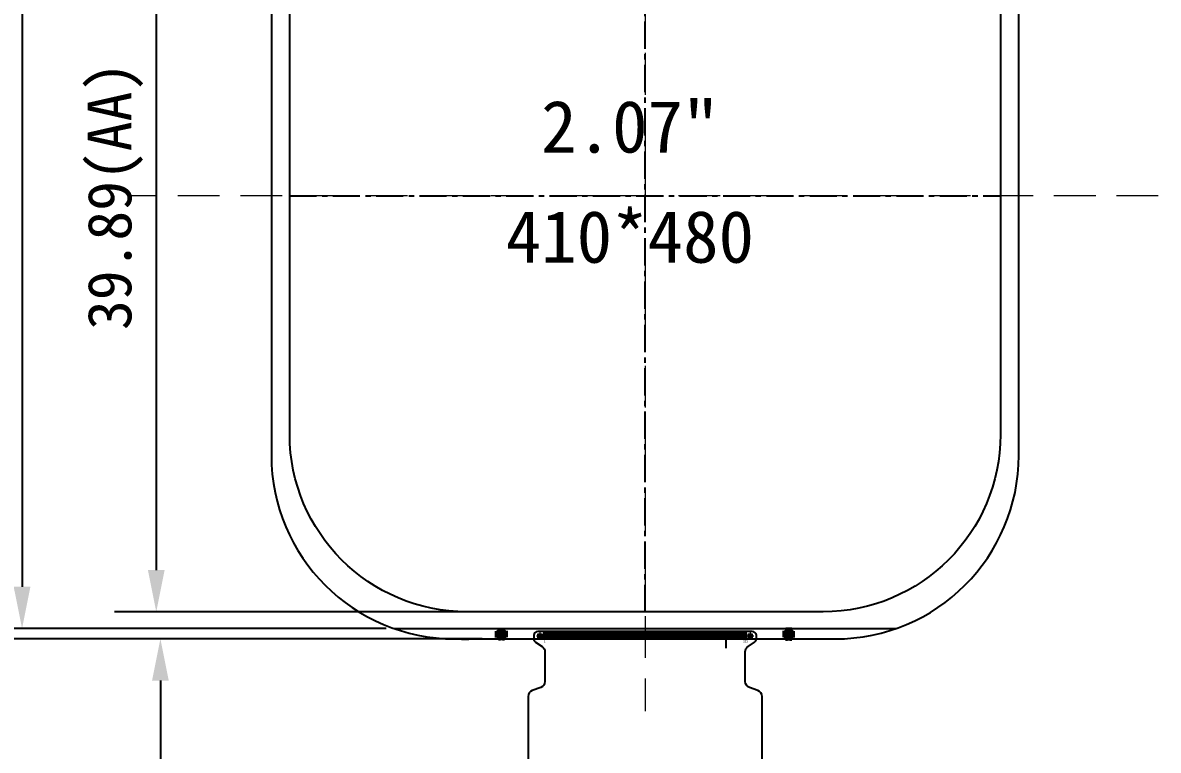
# Model space of a CAD drawing. Header units: millimetres. Extents: x 3387 to 5440, y -3014 to -2537.
# Drawn here: x 4370 to 4424.4, y -2673.5 to -2638.6 of the extents above; entities that cross this region are included whole.
import ezdxf

# ---------------------------------------------------------------- set-up
doc = ezdxf.new("R2010")
doc.units = ezdxf.units.MM
for name, pattern in [('CENTER', [0.6, 0.375, -0.075, 0.075, -0.075]), ('DOT', [0.2, 0.1, -0.1]), ('JIS_02_2.0', [3, 2, -1])]:
    doc.linetypes.add(name, pattern=pattern)
for name, color, linetype in [('06 Cutline', 4, 'Continuous'), ('06___PRT_ALL_SURFS', 7, 'Continuous'), ('7_ALL_FEATURES', 7, 'Continuous'), ('LCD', 4, 'Continuous')]:
    doc.layers.add(name, color=color, linetype=linetype)
doc.layers.add('尺寸标注', color=7, linetype='Continuous', lineweight=0)
doc.styles.get("Standard").update_dxf_attribs({"font": ''})
doc.styles.add('宋体', font='')
doc.styles.get('Standard').set_extended_font_data('NSimSun')
doc.styles.get('宋体').set_extended_font_data('SimSun')
doc.dimstyles.new('STANDARD$0', dxfattribs={"dimtxt": 2.1, "dimasz": 2, "dimexe": 2, "dimexo": 0.1, "dimtad": 1, "dimdec": 5, "dimrnd": 0.005, "dimdsep": 46, "dimtxsty": '宋体', "dimblk": '_FILLED', "dimblk1": '_FILLED', "dimblk2": '_FILLED', "dimcen": 0.09, "dimclrd": 3, "dimclre": 3, "dimclrt": 3, "dimadec": 0, "dimazin": 0, "dimtol": 1, "dimtp": 1e-05, "dimtm": 1e-05, "dimtfac": 1, "dimtdec": 5, "dimtofl": 0, "dimtmove": 0, "dimatfit": 3, "dimldrblk": '_FILLED', "dimfxl": 1, "dimtolj": 1, "dimarcsym": 0})

# ---------------------------------------------------------------- blocks, each defined once
blk = doc.blocks.new('mark')
at = {"layer": '尺寸标注', "color": 1}
for p, q in [((3640.979, 1398.625), (3641.312, 1398.625)), ((3641.139, 1398.795), (3641.139, 1398.464))]:
    blk.add_line(p, q, dxfattribs=at)
at = {"layer": '尺寸标注', "color": 2}
for points in [[(3641.039, 1398.725), (3641.109, 1398.725), (3641.109, 1398.655), (3641.039, 1398.655)], [(3641.169, 1398.725), (3641.239, 1398.725), (3641.239, 1398.655), (3641.169, 1398.655)], [(3641.039, 1398.595), (3641.109, 1398.595), (3641.109, 1398.525), (3641.039, 1398.525)], [(3641.169, 1398.595), (3641.239, 1398.595), (3641.239, 1398.525), (3641.169, 1398.525)]]:
    blk.add_lwpolyline(points, close=True, dxfattribs=at)
blk = doc.blocks.new('_FILLED')
at = {"color": 0, "linetype": 'ByBlock'}
blk.add_solid([(0, 0), (-1, 0.2), (-1, -0.2)], dxfattribs=at)
blk = doc.blocks.new('*D357')
at = {"color": 4, "linetype": 'ByBlock', "lineweight": -2}
for p, q in [((4391.236, -2625.68), (4363.756, -2625.68)), ((4365.756, -2627.68), (4365.756, -2666.168)), ((4391.236, -2668.168), (4363.756, -2668.168))]:
    blk.add_line(p, q, dxfattribs=at)
at = {"layer": 'Defpoints', "color": 0, "linetype": 'ByBlock'}
for p in [(4391.336, -2625.68), (4365.756, -2668.168), (4391.336, -2668.168)]:
    blk.add_point(p, dxfattribs=at)
at = {"color": 4, "linetype": 'ByBlock', "lineweight": -2, "xscale": 2, "yscale": 2, "zscale": 2}
for p, rotation in [((4365.756, -2625.68), 90), ((4365.756, -2668.168), 270)]:
    blk.add_blockref('_FILLED', p, dxfattribs=dict(at, rotation=rotation))
at = {"color": 4, "linetype": 'ByBlock', "insert": (4363.794, -2646.924), "char_height": 2.1, "attachment_point": 5, "rotation": 90, "style": '宋体'}
blk.add_mtext('\\A1;42.49%%P0.1(Outline)', dxfattribs=at)
blk = doc.blocks.new('*D355')
at = {"color": 4, "linetype": 'ByBlock', "lineweight": -2}
for p, q in [((4391.236, -2625.68), (4367.939, -2625.68)), ((4369.939, -2627.68), (4369.939, -2665.668)), ((4387.404, -2667.668), (4367.939, -2667.668))]:
    blk.add_line(p, q, dxfattribs=at)
at = {"layer": 'Defpoints', "color": 0, "linetype": 'ByBlock'}
for p in [(4391.336, -2625.68), (4369.939, -2667.668), (4387.504, -2667.668)]:
    blk.add_point(p, dxfattribs=at)
at = {"color": 4, "linetype": 'ByBlock', "lineweight": -2, "xscale": 2, "yscale": 2, "zscale": 2}
for p, rotation in [((4369.939, -2625.68), 90), ((4369.939, -2667.668), 270)]:
    blk.add_blockref('_FILLED', p, dxfattribs=dict(at, rotation=rotation))
at = {"color": 4, "linetype": 'ByBlock', "insert": (4367.912, -2646.664), "char_height": 2.1, "attachment_point": 5, "rotation": 90, "style": '宋体'}
blk.add_mtext('\\A1;41.99%%P0.1(Encape)', dxfattribs=at)
blk = doc.blocks.new('*D358')
at = {"color": 4, "linetype": 'ByBlock', "lineweight": -2}
for p, q in [((4391.832, -2626.98), (4374.373, -2626.98)), ((4376.373, -2628.98), (4376.373, -2664.868)), ((4391.832, -2666.868), (4374.373, -2666.868))]:
    blk.add_line(p, q, dxfattribs=at)
at = {"layer": 'Defpoints', "color": 0, "linetype": 'ByBlock'}
for p in [(4391.932, -2626.98), (4376.373, -2666.868), (4391.932, -2666.868)]:
    blk.add_point(p, dxfattribs=at)
at = {"color": 4, "linetype": 'ByBlock', "lineweight": -2, "xscale": 2, "yscale": 2, "zscale": 2}
for p, rotation in [((4376.373, -2626.98), 90), ((4376.373, -2666.868), 270)]:
    blk.add_blockref('_FILLED', p, dxfattribs=dict(at, rotation=rotation))
at = {"color": 4, "linetype": 'ByBlock', "insert": (4374.41, -2646.924), "char_height": 2.1, "attachment_point": 5, "rotation": 90, "style": '宋体'}
blk.add_mtext('\\A1;39.89(AA)', dxfattribs=at)
blk = doc.blocks.new('*D362')
at = {"color": 4, "linetype": 'ByBlock', "lineweight": -2}
for p, q in [((4392.004, -2668.168), (4374.573, -2668.168)), ((4376.573, -2670.168), (4376.573, -2706.066)), ((4391.752, -2708.066), (4374.573, -2708.066))]:
    blk.add_line(p, q, dxfattribs=at)
at = {"layer": 'Defpoints', "color": 0, "linetype": 'ByBlock'}
for p in [(4392.104, -2668.168), (4376.573, -2708.066), (4391.852, -2708.066)]:
    blk.add_point(p, dxfattribs=at)
at = {"color": 4, "linetype": 'ByBlock', "lineweight": -2, "xscale": 2, "yscale": 2, "zscale": 2}
for p, rotation in [((4376.573, -2668.168), 90), ((4376.573, -2708.066), 270)]:
    blk.add_blockref('_FILLED', p, dxfattribs=dict(at, rotation=rotation))
at = {"color": 4, "linetype": 'ByBlock', "insert": (4374.816, -2688.117), "char_height": 2.1, "attachment_point": 5, "rotation": 90, "style": '宋体'}
blk.add_mtext('\\A1;39.9%%P0.3', dxfattribs=at)

msp = doc.modelspace()

# ---------------------------------------------------------------- linework, layer by layer
at = {"color": 1, "linetype": 'JIS_02_2.0', "lineweight": 0}
for p, q in [((4399.808307, -2622.069362), (4399.808307, -2671.630067)), ((4424.41323, -2646.923639), (4375.203385, -2646.923639))]:
    msp.add_line(p, q, dxfattribs=at)
at = {"layer": '06 Cutline'}
msp.add_lwpolyline([(4405.418273, -2674.330256), (4405.418273, -2670.922924, 0.315298789), (4405.220879, -2670.641016), (4404.807821, -2670.490675, -0.315298789), (4404.610427, -2670.208768), (4404.610427, -2668.779342, -0.254671219), (4404.7477, -2668.52731), (4405.055758, -2668.328411, 0.254671219), (4405.147273, -2668.16039), (4405.147273, -2668.009639, 0.414213562), (4404.947273, -2667.809639), (4394.669273, -2667.809639, 0.414213562), (4394.469273, -2668.009639), (4394.469273, -2668.16039, 0.254671219), (4394.560789, -2668.328411), (4394.868846, -2668.52731, -0.254671219), (4395.00612, -2668.779342), (4395.00612, -2670.208768, -0.315298789), (4394.808726, -2670.490675), (4394.395667, -2670.641016, 0.315298789), (4394.198273, -2670.922924), (4394.198273, -2674.330256, -0.263643154)], format="xyb", dxfattribs=at)
at = {"layer": '06___PRT_ALL_SURFS', "color": 7, "linetype": 'Continuous'}
msp.add_line((4403.702299, -2668.607569), (4403.702299, -2667.903544), dxfattribs=at)
for centre, radius, start, end in [((4395.407012, -2667.90429), 0.507309, 3.1882273, 10.9911056), ((4404.205149, -2667.903821), 0.50285, 170.6601123, 179.9684585)]:
    msp.add_arc(centre, radius, start, end, dxfattribs=at)
at = {"layer": '7_ALL_FEATURES', "color": 7, "linetype": 'Continuous'}
for p, q in [((4390.692807, -2668.167639), (4390.885215, -2668.167639)), ((4408.7314, -2668.167639), (4408.923807, -2668.167639))]:
    msp.add_line(p, q, dxfattribs=at)
msp.add_arc((4391.362557, -2658.679639), 9.5, 267.1198694, 270, dxfattribs=at)
at = {"layer": 'LCD', "color": 1, "linetype": 'CENTER', "ltscale": 3.463696}
for p, q in [((4399.808307, -2666.879639), (4399.808307, -2626.967639)), ((4382.762557, -2646.923639), (4416.854057, -2646.923639))]:
    msp.add_line(p, q, dxfattribs=at)
at = {"layer": 'LCD', "color": 3}
msp.add_line((4387.768769, -2667.667639), (4411.847846, -2667.667639), dxfattribs=at)
at = {"layer": 'LCD', "color": 3, "linetype": 'Continuous', "lineweight": -3, "ltscale": 3.463696}
msp.add_lwpolyline([(4381.892807, -2634.479639), (4381.892807, -2659.367639, 0.414213562), (4390.692807, -2668.167639), (4408.923807, -2668.167639, 0.414213562), (4417.723807, -2659.367639), (4417.723807, -2634.479639, 0.414213562), (4408.923807, -2625.679639), (4390.692807, -2625.679639, 0.414213562)], format="xyb", close=True, dxfattribs=at)
at = {"layer": 'LCD', "color": 1, "linetype": 'Continuous', "lineweight": -3, "ltscale": 3.463696}
msp.add_lwpolyline([(4416.843807, -2658.367639, -0.414213562), (4408.343807, -2666.867639), (4391.272807, -2666.867639, -0.414213562), (4382.772807, -2658.367639), (4382.772807, -2635.479639, -0.414213562), (4391.272807, -2626.979639), (4408.343807, -2626.979639, -0.414213562), (4416.843807, -2635.479639)], format="xyb", close=True, dxfattribs=at)
at = {"layer": 'LCD', "color": 2, "linetype": 'DOT', "lineweight": 100}
for points in [[(4393.074307, -2668.092639), (4392.764307, -2668.092639), (4392.764307, -2667.782639), (4393.074307, -2667.782639)], [(4406.542307, -2668.092639), (4406.852307, -2668.092639), (4406.852307, -2667.782639), (4406.542307, -2667.782639)]]:
    msp.add_lwpolyline(points, close=True, dxfattribs=at)
at = {"layer": 'LCD', "color": 2, "linetype": 'Continuous', "lineweight": 100}
for points in [[(4392.869307, -2667.887639), (4392.869307, -2667.787639), (4392.969307, -2667.787639), (4392.969307, -2667.887639), (4393.069307, -2667.887639), (4393.069307, -2667.987639), (4392.969307, -2667.987639), (4392.969307, -2668.087639), (4392.869307, -2668.087639), (4392.869307, -2667.987639), (4392.769307, -2667.987639), (4392.769307, -2667.887639)], [(4406.747307, -2667.887639), (4406.747307, -2667.787639), (4406.647307, -2667.787639), (4406.647307, -2667.887639), (4406.547307, -2667.887639), (4406.547307, -2667.987639), (4406.647307, -2667.987639), (4406.647307, -2668.087639), (4406.747307, -2668.087639), (4406.747307, -2667.987639), (4406.847307, -2667.987639), (4406.847307, -2667.887639)]]:
    msp.add_lwpolyline(points, close=True, dxfattribs=at)
at = {"layer": 'LCD', "color": 2}
for points in [[(4394.969307, -2667.817639), (4394.987307, -2667.817639), (4394.987307, -2668.117639), (4394.969307, -2668.117639)], [(4394.999307, -2667.817639), (4395.017307, -2667.817639), (4395.017307, -2668.117639), (4394.999307, -2668.117639)], [(4395.029307, -2667.817639), (4395.047307, -2667.817639), (4395.047307, -2668.117639), (4395.029307, -2668.117639)], [(4395.059307, -2667.817639), (4395.077307, -2667.817639), (4395.077307, -2668.117639), (4395.059307, -2668.117639)], [(4395.089307, -2667.817639), (4395.107307, -2667.817639), (4395.107307, -2668.117639), (4395.089307, -2668.117639)], [(4395.119307, -2667.817639), (4395.137307, -2667.817639), (4395.137307, -2668.117639), (4395.119307, -2668.117639)], [(4395.149307, -2667.817639), (4395.167307, -2667.817639), (4395.167307, -2668.117639), (4395.149307, -2668.117639)], [(4395.179307, -2667.817639), (4395.197307, -2667.817639), (4395.197307, -2668.117639), (4395.179307, -2668.117639)], [(4395.209307, -2667.817639), (4395.227307, -2667.817639), (4395.227307, -2668.117639), (4395.209307, -2668.117639)], [(4395.239307, -2667.817639), (4395.257307, -2667.817639), (4395.257307, -2668.117639), (4395.239307, -2668.117639)], [(4395.269307, -2667.817639), (4395.287307, -2667.817639), (4395.287307, -2668.117639), (4395.269307, -2668.117639)], [(4395.299307, -2667.817639), (4395.317307, -2667.817639), (4395.317307, -2668.117639), (4395.299307, -2668.117639)], [(4395.329307, -2667.817639), (4395.347307, -2667.817639), (4395.347307, -2668.117639), (4395.329307, -2668.117639)], [(4395.359307, -2667.817639), (4395.377307, -2667.817639), (4395.377307, -2668.117639), (4395.359307, -2668.117639)], [(4395.389307, -2667.817639), (4395.407307, -2667.817639), (4395.407307, -2668.117639), (4395.389307, -2668.117639)], [(4395.419307, -2667.817639), (4395.437307, -2667.817639), (4395.437307, -2668.117639), (4395.419307, -2668.117639)], [(4395.449307, -2667.817639), (4395.467307, -2667.817639), (4395.467307, -2668.117639), (4395.449307, -2668.117639)], [(4395.479307, -2667.817639), (4395.497307, -2667.817639), (4395.497307, -2668.117639), (4395.479307, -2668.117639)], [(4395.509307, -2667.817639), (4395.527307, -2667.817639), (4395.527307, -2668.117639), (4395.509307, -2668.117639)], [(4395.539307, -2667.817639), (4395.557307, -2667.817639), (4395.557307, -2668.117639), (4395.539307, -2668.117639)], [(4395.569307, -2667.817639), (4395.587307, -2667.817639), (4395.587307, -2668.117639), (4395.569307, -2668.117639)], [(4395.599307, -2667.817639), (4395.617307, -2667.817639), (4395.617307, -2668.117639), (4395.599307, -2668.117639)], [(4395.629307, -2667.817639), (4395.647307, -2667.817639), (4395.647307, -2668.117639), (4395.629307, -2668.117639)], [(4395.659307, -2667.817639), (4395.677307, -2667.817639), (4395.677307, -2668.117639), (4395.659307, -2668.117639)], [(4395.689307, -2667.817639), (4395.707307, -2667.817639), (4395.707307, -2668.117639), (4395.689307, -2668.117639)], [(4395.719307, -2667.817639), (4395.737307, -2667.817639), (4395.737307, -2668.117639), (4395.719307, -2668.117639)], [(4395.749307, -2667.817639), (4395.767307, -2667.817639), (4395.767307, -2668.117639), (4395.749307, -2668.117639)], [(4395.779307, -2667.817639), (4395.797307, -2667.817639), (4395.797307, -2668.117639), (4395.779307, -2668.117639)], [(4395.809307, -2667.817639), (4395.827307, -2667.817639), (4395.827307, -2668.117639), (4395.809307, -2668.117639)], [(4395.839307, -2667.817639), (4395.857307, -2667.817639), (4395.857307, -2668.117639), (4395.839307, -2668.117639)], [(4395.869307, -2667.817639), (4395.887307, -2667.817639), (4395.887307, -2668.117639), (4395.869307, -2668.117639)], [(4395.899307, -2667.817639), (4395.917307, -2667.817639), (4395.917307, -2668.117639), (4395.899307, -2668.117639)], [(4395.929307, -2667.817639), (4395.947307, -2667.817639), (4395.947307, -2668.117639), (4395.929307, -2668.117639)], [(4395.959307, -2667.817639), (4395.977307, -2667.817639), (4395.977307, -2668.117639), (4395.959307, -2668.117639)], [(4395.989307, -2667.817639), (4396.007307, -2667.817639), (4396.007307, -2668.117639), (4395.989307, -2668.117639)], [(4396.019307, -2667.817639), (4396.037307, -2667.817639), (4396.037307, -2668.117639), (4396.019307, -2668.117639)], [(4396.049307, -2667.817639), (4396.067307, -2667.817639), (4396.067307, -2668.117639), (4396.049307, -2668.117639)], [(4396.079307, -2667.817639), (4396.097307, -2667.817639), (4396.097307, -2668.117639), (4396.079307, -2668.117639)], [(4396.109307, -2667.817639), (4396.127307, -2667.817639), (4396.127307, -2668.117639), (4396.109307, -2668.117639)], [(4396.139307, -2667.817639), (4396.157307, -2667.817639), (4396.157307, -2668.117639), (4396.139307, -2668.117639)], [(4396.169307, -2667.817639), (4396.187307, -2667.817639), (4396.187307, -2668.117639), (4396.169307, -2668.117639)], [(4396.199307, -2667.817639), (4396.217307, -2667.817639), (4396.217307, -2668.117639), (4396.199307, -2668.117639)], [(4396.229307, -2667.817639), (4396.247307, -2667.817639), (4396.247307, -2668.117639), (4396.229307, -2668.117639)], [(4396.259307, -2667.817639), (4396.277307, -2667.817639), (4396.277307, -2668.117639), (4396.259307, -2668.117639)], [(4396.289307, -2667.817639), (4396.307307, -2667.817639), (4396.307307, -2668.117639), (4396.289307, -2668.117639)], [(4396.319307, -2667.817639), (4396.337307, -2667.817639), (4396.337307, -2668.117639), (4396.319307, -2668.117639)], [(4396.349307, -2667.817639), (4396.367307, -2667.817639), (4396.367307, -2668.117639), (4396.349307, -2668.117639)], [(4396.379307, -2667.817639), (4396.397307, -2667.817639), (4396.397307, -2668.117639), (4396.379307, -2668.117639)], [(4396.409307, -2667.817639), (4396.427307, -2667.817639), (4396.427307, -2668.117639), (4396.409307, -2668.117639)], [(4396.439307, -2667.817639), (4396.457307, -2667.817639), (4396.457307, -2668.117639), (4396.439307, -2668.117639)], [(4396.469307, -2667.817639), (4396.487307, -2667.817639), (4396.487307, -2668.117639), (4396.469307, -2668.117639)], [(4396.499307, -2667.817639), (4396.517307, -2667.817639), (4396.517307, -2668.117639), (4396.499307, -2668.117639)], [(4396.529307, -2667.817639), (4396.547307, -2667.817639), (4396.547307, -2668.117639), (4396.529307, -2668.117639)], [(4396.559307, -2667.817639), (4396.577307, -2667.817639), (4396.577307, -2668.117639), (4396.559307, -2668.117639)], [(4396.589307, -2667.817639), (4396.607307, -2667.817639), (4396.607307, -2668.117639), (4396.589307, -2668.117639)], [(4396.619307, -2667.817639), (4396.637307, -2667.817639), (4396.637307, -2668.117639), (4396.619307, -2668.117639)], [(4396.649307, -2667.817639), (4396.667307, -2667.817639), (4396.667307, -2668.117639), (4396.649307, -2668.117639)], [(4396.679307, -2667.817639), (4396.697307, -2667.817639), (4396.697307, -2668.117639), (4396.679307, -2668.117639)], [(4396.709307, -2667.817639), (4396.727307, -2667.817639), (4396.727307, -2668.117639), (4396.709307, -2668.117639)], [(4396.739307, -2667.817639), (4396.757307, -2667.817639), (4396.757307, -2668.117639), (4396.739307, -2668.117639)], [(4396.769307, -2667.817639), (4396.787307, -2667.817639), (4396.787307, -2668.117639), (4396.769307, -2668.117639)], [(4396.799307, -2667.817639), (4396.817307, -2667.817639), (4396.817307, -2668.117639), (4396.799307, -2668.117639)], [(4396.829307, -2667.817639), (4396.847307, -2667.817639), (4396.847307, -2668.117639), (4396.829307, -2668.117639)], [(4396.859307, -2667.817639), (4396.877307, -2667.817639), (4396.877307, -2668.117639), (4396.859307, -2668.117639)], [(4396.889307, -2667.817639), (4396.907307, -2667.817639), (4396.907307, -2668.117639), (4396.889307, -2668.117639)], [(4396.919307, -2667.817639), (4396.937307, -2667.817639), (4396.937307, -2668.117639), (4396.919307, -2668.117639)], [(4396.949307, -2667.817639), (4396.967307, -2667.817639), (4396.967307, -2668.117639), (4396.949307, -2668.117639)], [(4396.979307, -2667.817639), (4396.997307, -2667.817639), (4396.997307, -2668.117639), (4396.979307, -2668.117639)], [(4397.009307, -2667.817639), (4397.027307, -2667.817639), (4397.027307, -2668.117639), (4397.009307, -2668.117639)], [(4397.039307, -2667.817639), (4397.057307, -2667.817639), (4397.057307, -2668.117639), (4397.039307, -2668.117639)], [(4397.069307, -2667.817639), (4397.087307, -2667.817639), (4397.087307, -2668.117639), (4397.069307, -2668.117639)], [(4397.099307, -2667.817639), (4397.117307, -2667.817639), (4397.117307, -2668.117639), (4397.099307, -2668.117639)], [(4397.129307, -2667.817639), (4397.147307, -2667.817639), (4397.147307, -2668.117639), (4397.129307, -2668.117639)], [(4397.159307, -2667.817639), (4397.177307, -2667.817639), (4397.177307, -2668.117639), (4397.159307, -2668.117639)], [(4397.189307, -2667.817639), (4397.207307, -2667.817639), (4397.207307, -2668.117639), (4397.189307, -2668.117639)], [(4397.219307, -2667.817639), (4397.237307, -2667.817639), (4397.237307, -2668.117639), (4397.219307, -2668.117639)], [(4397.249307, -2667.817639), (4397.267307, -2667.817639), (4397.267307, -2668.117639), (4397.249307, -2668.117639)], [(4397.279307, -2667.817639), (4397.297307, -2667.817639), (4397.297307, -2668.117639), (4397.279307, -2668.117639)], [(4397.309307, -2667.817639), (4397.327307, -2667.817639), (4397.327307, -2668.117639), (4397.309307, -2668.117639)], [(4397.339307, -2667.817639), (4397.357307, -2667.817639), (4397.357307, -2668.117639), (4397.339307, -2668.117639)], [(4397.369307, -2667.817639), (4397.387307, -2667.817639), (4397.387307, -2668.117639), (4397.369307, -2668.117639)], [(4397.399307, -2667.817639), (4397.417307, -2667.817639), (4397.417307, -2668.117639), (4397.399307, -2668.117639)], [(4397.429307, -2667.817639), (4397.447307, -2667.817639), (4397.447307, -2668.117639), (4397.429307, -2668.117639)], [(4397.459307, -2667.817639), (4397.477307, -2667.817639), (4397.477307, -2668.117639), (4397.459307, -2668.117639)], [(4397.489307, -2667.817639), (4397.507307, -2667.817639), (4397.507307, -2668.117639), (4397.489307, -2668.117639)], [(4397.519307, -2667.817639), (4397.537307, -2667.817639), (4397.537307, -2668.117639), (4397.519307, -2668.117639)], [(4397.549307, -2667.817639), (4397.567307, -2667.817639), (4397.567307, -2668.117639), (4397.549307, -2668.117639)], [(4397.579307, -2667.817639), (4397.597307, -2667.817639), (4397.597307, -2668.117639), (4397.579307, -2668.117639)], [(4397.609307, -2667.817639), (4397.627307, -2667.817639), (4397.627307, -2668.117639), (4397.609307, -2668.117639)], [(4397.639307, -2667.817639), (4397.657307, -2667.817639), (4397.657307, -2668.117639), (4397.639307, -2668.117639)], [(4397.669307, -2667.817639), (4397.687307, -2667.817639), (4397.687307, -2668.117639), (4397.669307, -2668.117639)], [(4397.699307, -2667.817639), (4397.717307, -2667.817639), (4397.717307, -2668.117639), (4397.699307, -2668.117639)], [(4397.729307, -2667.817639), (4397.747307, -2667.817639), (4397.747307, -2668.117639), (4397.729307, -2668.117639)], [(4397.759307, -2667.817639), (4397.777307, -2667.817639), (4397.777307, -2668.117639), (4397.759307, -2668.117639)], [(4397.789307, -2667.817639), (4397.807307, -2667.817639), (4397.807307, -2668.117639), (4397.789307, -2668.117639)], [(4397.819307, -2667.817639), (4397.837307, -2667.817639), (4397.837307, -2668.117639), (4397.819307, -2668.117639)], [(4397.849307, -2667.817639), (4397.867307, -2667.817639), (4397.867307, -2668.117639), (4397.849307, -2668.117639)], [(4397.879307, -2667.817639), (4397.897307, -2667.817639), (4397.897307, -2668.117639), (4397.879307, -2668.117639)], [(4397.909307, -2667.817639), (4397.927307, -2667.817639), (4397.927307, -2668.117639), (4397.909307, -2668.117639)], [(4397.939307, -2667.817639), (4397.957307, -2667.817639), (4397.957307, -2668.117639), (4397.939307, -2668.117639)], [(4397.969307, -2667.817639), (4397.987307, -2667.817639), (4397.987307, -2668.117639), (4397.969307, -2668.117639)], [(4397.999307, -2667.817639), (4398.017307, -2667.817639), (4398.017307, -2668.117639), (4397.999307, -2668.117639)], [(4398.029307, -2667.817639), (4398.047307, -2667.817639), (4398.047307, -2668.117639), (4398.029307, -2668.117639)], [(4398.059307, -2667.817639), (4398.077307, -2667.817639), (4398.077307, -2668.117639), (4398.059307, -2668.117639)], [(4398.089307, -2667.817639), (4398.107307, -2667.817639), (4398.107307, -2668.117639), (4398.089307, -2668.117639)], [(4398.119307, -2667.817639), (4398.137307, -2667.817639), (4398.137307, -2668.117639), (4398.119307, -2668.117639)], [(4398.149307, -2667.817639), (4398.167307, -2667.817639), (4398.167307, -2668.117639), (4398.149307, -2668.117639)], [(4398.179307, -2667.817639), (4398.197307, -2667.817639), (4398.197307, -2668.117639), (4398.179307, -2668.117639)], [(4398.209307, -2667.817639), (4398.227307, -2667.817639), (4398.227307, -2668.117639), (4398.209307, -2668.117639)], [(4398.239307, -2667.817639), (4398.257307, -2667.817639), (4398.257307, -2668.117639), (4398.239307, -2668.117639)], [(4398.269307, -2667.817639), (4398.287307, -2667.817639), (4398.287307, -2668.117639), (4398.269307, -2668.117639)], [(4398.299307, -2667.817639), (4398.317307, -2667.817639), (4398.317307, -2668.117639), (4398.299307, -2668.117639)], [(4398.329307, -2667.817639), (4398.347307, -2667.817639), (4398.347307, -2668.117639), (4398.329307, -2668.117639)], [(4398.359307, -2667.817639), (4398.377307, -2667.817639), (4398.377307, -2668.117639), (4398.359307, -2668.117639)], [(4398.389307, -2667.817639), (4398.407307, -2667.817639), (4398.407307, -2668.117639), (4398.389307, -2668.117639)], [(4398.419307, -2667.817639), (4398.437307, -2667.817639), (4398.437307, -2668.117639), (4398.419307, -2668.117639)], [(4398.449307, -2667.817639), (4398.467307, -2667.817639), (4398.467307, -2668.117639), (4398.449307, -2668.117639)], [(4398.479307, -2667.817639), (4398.497307, -2667.817639), (4398.497307, -2668.117639), (4398.479307, -2668.117639)], [(4398.509307, -2667.817639), (4398.527307, -2667.817639), (4398.527307, -2668.117639), (4398.509307, -2668.117639)], [(4398.539307, -2667.817639), (4398.557307, -2667.817639), (4398.557307, -2668.117639), (4398.539307, -2668.117639)], [(4398.569307, -2667.817639), (4398.587307, -2667.817639), (4398.587307, -2668.117639), (4398.569307, -2668.117639)], [(4398.599307, -2667.817639), (4398.617307, -2667.817639), (4398.617307, -2668.117639), (4398.599307, -2668.117639)], [(4398.629307, -2667.817639), (4398.647307, -2667.817639), (4398.647307, -2668.117639), (4398.629307, -2668.117639)], [(4398.659307, -2667.817639), (4398.677307, -2667.817639), (4398.677307, -2668.117639), (4398.659307, -2668.117639)], [(4398.689307, -2667.817639), (4398.707307, -2667.817639), (4398.707307, -2668.117639), (4398.689307, -2668.117639)], [(4398.719307, -2667.817639), (4398.737307, -2667.817639), (4398.737307, -2668.117639), (4398.719307, -2668.117639)], [(4398.749307, -2667.817639), (4398.767307, -2667.817639), (4398.767307, -2668.117639), (4398.749307, -2668.117639)], [(4398.779307, -2667.817639), (4398.797307, -2667.817639), (4398.797307, -2668.117639), (4398.779307, -2668.117639)], [(4398.809307, -2667.817639), (4398.827307, -2667.817639), (4398.827307, -2668.117639), (4398.809307, -2668.117639)], [(4398.839307, -2667.817639), (4398.857307, -2667.817639), (4398.857307, -2668.117639), (4398.839307, -2668.117639)], [(4398.869307, -2667.817639), (4398.887307, -2667.817639), (4398.887307, -2668.117639), (4398.869307, -2668.117639)], [(4398.899307, -2667.817639), (4398.917307, -2667.817639), (4398.917307, -2668.117639), (4398.899307, -2668.117639)], [(4398.929307, -2667.817639), (4398.947307, -2667.817639), (4398.947307, -2668.117639), (4398.929307, -2668.117639)], [(4398.959307, -2667.817639), (4398.977307, -2667.817639), (4398.977307, -2668.117639), (4398.959307, -2668.117639)], [(4398.989307, -2667.817639), (4399.007307, -2667.817639), (4399.007307, -2668.117639), (4398.989307, -2668.117639)], [(4399.019307, -2667.817639), (4399.037307, -2667.817639), (4399.037307, -2668.117639), (4399.019307, -2668.117639)], [(4399.049307, -2667.817639), (4399.067307, -2667.817639), (4399.067307, -2668.117639), (4399.049307, -2668.117639)], [(4399.079307, -2667.817639), (4399.097307, -2667.817639), (4399.097307, -2668.117639), (4399.079307, -2668.117639)], [(4399.109307, -2667.817639), (4399.127307, -2667.817639), (4399.127307, -2668.117639), (4399.109307, -2668.117639)], [(4399.139307, -2667.817639), (4399.157307, -2667.817639), (4399.157307, -2668.117639), (4399.139307, -2668.117639)], [(4399.169307, -2667.817639), (4399.187307, -2667.817639), (4399.187307, -2668.117639), (4399.169307, -2668.117639)], [(4399.199307, -2667.817639), (4399.217307, -2667.817639), (4399.217307, -2668.117639), (4399.199307, -2668.117639)], [(4399.229307, -2667.817639), (4399.247307, -2667.817639), (4399.247307, -2668.117639), (4399.229307, -2668.117639)], [(4399.259307, -2667.817639), (4399.277307, -2667.817639), (4399.277307, -2668.117639), (4399.259307, -2668.117639)], [(4399.289307, -2667.817639), (4399.307307, -2667.817639), (4399.307307, -2668.117639), (4399.289307, -2668.117639)], [(4399.319307, -2667.817639), (4399.337307, -2667.817639), (4399.337307, -2668.117639), (4399.319307, -2668.117639)], [(4399.349307, -2667.817639), (4399.367307, -2667.817639), (4399.367307, -2668.117639), (4399.349307, -2668.117639)], [(4399.379307, -2667.817639), (4399.397307, -2667.817639), (4399.397307, -2668.117639), (4399.379307, -2668.117639)], [(4399.409307, -2667.817639), (4399.427307, -2667.817639), (4399.427307, -2668.117639), (4399.409307, -2668.117639)], [(4399.439307, -2667.817639), (4399.457307, -2667.817639), (4399.457307, -2668.117639), (4399.439307, -2668.117639)], [(4399.469307, -2667.817639), (4399.487307, -2667.817639), (4399.487307, -2668.117639), (4399.469307, -2668.117639)], [(4399.499307, -2667.817639), (4399.517307, -2667.817639), (4399.517307, -2668.117639), (4399.499307, -2668.117639)], [(4399.529307, -2667.817639), (4399.547307, -2667.817639), (4399.547307, -2668.117639), (4399.529307, -2668.117639)], [(4399.559307, -2667.817639), (4399.577307, -2667.817639), (4399.577307, -2668.117639), (4399.559307, -2668.117639)], [(4399.589307, -2667.817639), (4399.607307, -2667.817639), (4399.607307, -2668.117639), (4399.589307, -2668.117639)], [(4399.619307, -2667.817639), (4399.637307, -2667.817639), (4399.637307, -2668.117639), (4399.619307, -2668.117639)], [(4399.649307, -2667.817639), (4399.667307, -2667.817639), (4399.667307, -2668.117639), (4399.649307, -2668.117639)], [(4399.679307, -2667.817639), (4399.697307, -2667.817639), (4399.697307, -2668.117639), (4399.679307, -2668.117639)], [(4399.709307, -2667.817639), (4399.727307, -2667.817639), (4399.727307, -2668.117639), (4399.709307, -2668.117639)], [(4399.739307, -2667.817639), (4399.757307, -2667.817639), (4399.757307, -2668.117639), (4399.739307, -2668.117639)], [(4399.769307, -2667.817639), (4399.787307, -2667.817639), (4399.787307, -2668.117639), (4399.769307, -2668.117639)], [(4399.799307, -2667.817639), (4399.817307, -2667.817639), (4399.817307, -2668.117639), (4399.799307, -2668.117639)], [(4399.829307, -2667.817639), (4399.847307, -2667.817639), (4399.847307, -2668.117639), (4399.829307, -2668.117639)], [(4399.859307, -2667.817639), (4399.877307, -2667.817639), (4399.877307, -2668.117639), (4399.859307, -2668.117639)], [(4399.889307, -2667.817639), (4399.907307, -2667.817639), (4399.907307, -2668.117639), (4399.889307, -2668.117639)], [(4399.919307, -2667.817639), (4399.937307, -2667.817639), (4399.937307, -2668.117639), (4399.919307, -2668.117639)], [(4399.949307, -2667.817639), (4399.967307, -2667.817639), (4399.967307, -2668.117639), (4399.949307, -2668.117639)], [(4399.979307, -2667.817639), (4399.997307, -2667.817639), (4399.997307, -2668.117639), (4399.979307, -2668.117639)], [(4400.009307, -2667.817639), (4400.027307, -2667.817639), (4400.027307, -2668.117639), (4400.009307, -2668.117639)], [(4400.039307, -2667.817639), (4400.057307, -2667.817639), (4400.057307, -2668.117639), (4400.039307, -2668.117639)], [(4400.069307, -2667.817639), (4400.087307, -2667.817639), (4400.087307, -2668.117639), (4400.069307, -2668.117639)], [(4400.099307, -2667.817639), (4400.117307, -2667.817639), (4400.117307, -2668.117639), (4400.099307, -2668.117639)], [(4400.129307, -2667.817639), (4400.147307, -2667.817639), (4400.147307, -2668.117639), (4400.129307, -2668.117639)], [(4400.159307, -2667.817639), (4400.177307, -2667.817639), (4400.177307, -2668.117639), (4400.159307, -2668.117639)], [(4400.189307, -2667.817639), (4400.207307, -2667.817639), (4400.207307, -2668.117639), (4400.189307, -2668.117639)], [(4400.219307, -2667.817639), (4400.237307, -2667.817639), (4400.237307, -2668.117639), (4400.219307, -2668.117639)], [(4400.249307, -2667.817639), (4400.267307, -2667.817639), (4400.267307, -2668.117639), (4400.249307, -2668.117639)], [(4400.279307, -2667.817639), (4400.297307, -2667.817639), (4400.297307, -2668.117639), (4400.279307, -2668.117639)], [(4400.309307, -2667.817639), (4400.327307, -2667.817639), (4400.327307, -2668.117639), (4400.309307, -2668.117639)], [(4400.339307, -2667.817639), (4400.357307, -2667.817639), (4400.357307, -2668.117639), (4400.339307, -2668.117639)], [(4400.369307, -2667.817639), (4400.387307, -2667.817639), (4400.387307, -2668.117639), (4400.369307, -2668.117639)], [(4400.399307, -2667.817639), (4400.417307, -2667.817639), (4400.417307, -2668.117639), (4400.399307, -2668.117639)], [(4400.429307, -2667.817639), (4400.447307, -2667.817639), (4400.447307, -2668.117639), (4400.429307, -2668.117639)], [(4400.459307, -2667.817639), (4400.477307, -2667.817639), (4400.477307, -2668.117639), (4400.459307, -2668.117639)], [(4400.489307, -2667.817639), (4400.507307, -2667.817639), (4400.507307, -2668.117639), (4400.489307, -2668.117639)], [(4400.519307, -2667.817639), (4400.537307, -2667.817639), (4400.537307, -2668.117639), (4400.519307, -2668.117639)], [(4400.549307, -2667.817639), (4400.567307, -2667.817639), (4400.567307, -2668.117639), (4400.549307, -2668.117639)], [(4400.579307, -2667.817639), (4400.597307, -2667.817639), (4400.597307, -2668.117639), (4400.579307, -2668.117639)], [(4400.609307, -2667.817639), (4400.627307, -2667.817639), (4400.627307, -2668.117639), (4400.609307, -2668.117639)], [(4400.639307, -2667.817639), (4400.657307, -2667.817639), (4400.657307, -2668.117639), (4400.639307, -2668.117639)], [(4400.669307, -2667.817639), (4400.687307, -2667.817639), (4400.687307, -2668.117639), (4400.669307, -2668.117639)], [(4400.699307, -2667.817639), (4400.717307, -2667.817639), (4400.717307, -2668.117639), (4400.699307, -2668.117639)], [(4400.729307, -2667.817639), (4400.747307, -2667.817639), (4400.747307, -2668.117639), (4400.729307, -2668.117639)], [(4400.759307, -2667.817639), (4400.777307, -2667.817639), (4400.777307, -2668.117639), (4400.759307, -2668.117639)], [(4400.789307, -2667.817639), (4400.807307, -2667.817639), (4400.807307, -2668.117639), (4400.789307, -2668.117639)], [(4400.819307, -2667.817639), (4400.837307, -2667.817639), (4400.837307, -2668.117639), (4400.819307, -2668.117639)], [(4400.849307, -2667.817639), (4400.867307, -2667.817639), (4400.867307, -2668.117639), (4400.849307, -2668.117639)], [(4400.879307, -2667.817639), (4400.897307, -2667.817639), (4400.897307, -2668.117639), (4400.879307, -2668.117639)], [(4400.909307, -2667.817639), (4400.927307, -2667.817639), (4400.927307, -2668.117639), (4400.909307, -2668.117639)], [(4400.939307, -2667.817639), (4400.957307, -2667.817639), (4400.957307, -2668.117639), (4400.939307, -2668.117639)], [(4400.969307, -2667.817639), (4400.987307, -2667.817639), (4400.987307, -2668.117639), (4400.969307, -2668.117639)], [(4400.999307, -2667.817639), (4401.017307, -2667.817639), (4401.017307, -2668.117639), (4400.999307, -2668.117639)], [(4401.029307, -2667.817639), (4401.047307, -2667.817639), (4401.047307, -2668.117639), (4401.029307, -2668.117639)], [(4401.059307, -2667.817639), (4401.077307, -2667.817639), (4401.077307, -2668.117639), (4401.059307, -2668.117639)], [(4401.089307, -2667.817639), (4401.107307, -2667.817639), (4401.107307, -2668.117639), (4401.089307, -2668.117639)], [(4401.119307, -2667.817639), (4401.137307, -2667.817639), (4401.137307, -2668.117639), (4401.119307, -2668.117639)], [(4401.149307, -2667.817639), (4401.167307, -2667.817639), (4401.167307, -2668.117639), (4401.149307, -2668.117639)], [(4401.179307, -2667.817639), (4401.197307, -2667.817639), (4401.197307, -2668.117639), (4401.179307, -2668.117639)], [(4401.209307, -2667.817639), (4401.227307, -2667.817639), (4401.227307, -2668.117639), (4401.209307, -2668.117639)], [(4401.239307, -2667.817639), (4401.257307, -2667.817639), (4401.257307, -2668.117639), (4401.239307, -2668.117639)], [(4401.269307, -2667.817639), (4401.287307, -2667.817639), (4401.287307, -2668.117639), (4401.269307, -2668.117639)], [(4401.299307, -2667.817639), (4401.317307, -2667.817639), (4401.317307, -2668.117639), (4401.299307, -2668.117639)], [(4401.329307, -2667.817639), (4401.347307, -2667.817639), (4401.347307, -2668.117639), (4401.329307, -2668.117639)], [(4401.359307, -2667.817639), (4401.377307, -2667.817639), (4401.377307, -2668.117639), (4401.359307, -2668.117639)], [(4401.389307, -2667.817639), (4401.407307, -2667.817639), (4401.407307, -2668.117639), (4401.389307, -2668.117639)], [(4401.419307, -2667.817639), (4401.437307, -2667.817639), (4401.437307, -2668.117639), (4401.419307, -2668.117639)], [(4401.449307, -2667.817639), (4401.467307, -2667.817639), (4401.467307, -2668.117639), (4401.449307, -2668.117639)], [(4401.479307, -2667.817639), (4401.497307, -2667.817639), (4401.497307, -2668.117639), (4401.479307, -2668.117639)], [(4401.509307, -2667.817639), (4401.527307, -2667.817639), (4401.527307, -2668.117639), (4401.509307, -2668.117639)], [(4401.539307, -2667.817639), (4401.557307, -2667.817639), (4401.557307, -2668.117639), (4401.539307, -2668.117639)], [(4401.569307, -2667.817639), (4401.587307, -2667.817639), (4401.587307, -2668.117639), (4401.569307, -2668.117639)], [(4401.599307, -2667.817639), (4401.617307, -2667.817639), (4401.617307, -2668.117639), (4401.599307, -2668.117639)], [(4401.629307, -2667.817639), (4401.647307, -2667.817639), (4401.647307, -2668.117639), (4401.629307, -2668.117639)], [(4401.659307, -2667.817639), (4401.677307, -2667.817639), (4401.677307, -2668.117639), (4401.659307, -2668.117639)], [(4401.689307, -2667.817639), (4401.707307, -2667.817639), (4401.707307, -2668.117639), (4401.689307, -2668.117639)], [(4401.719307, -2667.817639), (4401.737307, -2667.817639), (4401.737307, -2668.117639), (4401.719307, -2668.117639)], [(4401.749307, -2667.817639), (4401.767307, -2667.817639), (4401.767307, -2668.117639), (4401.749307, -2668.117639)], [(4401.779307, -2667.817639), (4401.797307, -2667.817639), (4401.797307, -2668.117639), (4401.779307, -2668.117639)], [(4401.809307, -2667.817639), (4401.827307, -2667.817639), (4401.827307, -2668.117639), (4401.809307, -2668.117639)], [(4401.839307, -2667.817639), (4401.857307, -2667.817639), (4401.857307, -2668.117639), (4401.839307, -2668.117639)], [(4401.869307, -2667.817639), (4401.887307, -2667.817639), (4401.887307, -2668.117639), (4401.869307, -2668.117639)], [(4401.899307, -2667.817639), (4401.917307, -2667.817639), (4401.917307, -2668.117639), (4401.899307, -2668.117639)], [(4401.929307, -2667.817639), (4401.947307, -2667.817639), (4401.947307, -2668.117639), (4401.929307, -2668.117639)], [(4401.959307, -2667.817639), (4401.977307, -2667.817639), (4401.977307, -2668.117639), (4401.959307, -2668.117639)], [(4401.989307, -2667.817639), (4402.007307, -2667.817639), (4402.007307, -2668.117639), (4401.989307, -2668.117639)], [(4402.019307, -2667.817639), (4402.037307, -2667.817639), (4402.037307, -2668.117639), (4402.019307, -2668.117639)], [(4402.049307, -2667.817639), (4402.067307, -2667.817639), (4402.067307, -2668.117639), (4402.049307, -2668.117639)], [(4402.079307, -2667.817639), (4402.097307, -2667.817639), (4402.097307, -2668.117639), (4402.079307, -2668.117639)], [(4402.109307, -2667.817639), (4402.127307, -2667.817639), (4402.127307, -2668.117639), (4402.109307, -2668.117639)], [(4402.139307, -2667.817639), (4402.157307, -2667.817639), (4402.157307, -2668.117639), (4402.139307, -2668.117639)], [(4402.169307, -2667.817639), (4402.187307, -2667.817639), (4402.187307, -2668.117639), (4402.169307, -2668.117639)], [(4402.199307, -2667.817639), (4402.217307, -2667.817639), (4402.217307, -2668.117639), (4402.199307, -2668.117639)], [(4402.229307, -2667.817639), (4402.247307, -2667.817639), (4402.247307, -2668.117639), (4402.229307, -2668.117639)], [(4402.259307, -2667.817639), (4402.277307, -2667.817639), (4402.277307, -2668.117639), (4402.259307, -2668.117639)], [(4402.289307, -2667.817639), (4402.307307, -2667.817639), (4402.307307, -2668.117639), (4402.289307, -2668.117639)], [(4402.319307, -2667.817639), (4402.337307, -2667.817639), (4402.337307, -2668.117639), (4402.319307, -2668.117639)], [(4402.349307, -2667.817639), (4402.367307, -2667.817639), (4402.367307, -2668.117639), (4402.349307, -2668.117639)], [(4402.379307, -2667.817639), (4402.397307, -2667.817639), (4402.397307, -2668.117639), (4402.379307, -2668.117639)], [(4402.409307, -2667.817639), (4402.427307, -2667.817639), (4402.427307, -2668.117639), (4402.409307, -2668.117639)], [(4402.439307, -2667.817639), (4402.457307, -2667.817639), (4402.457307, -2668.117639), (4402.439307, -2668.117639)], [(4402.469307, -2667.817639), (4402.487307, -2667.817639), (4402.487307, -2668.117639), (4402.469307, -2668.117639)], [(4402.499307, -2667.817639), (4402.517307, -2667.817639), (4402.517307, -2668.117639), (4402.499307, -2668.117639)], [(4402.529307, -2667.817639), (4402.547307, -2667.817639), (4402.547307, -2668.117639), (4402.529307, -2668.117639)], [(4402.559307, -2667.817639), (4402.577307, -2667.817639), (4402.577307, -2668.117639), (4402.559307, -2668.117639)], [(4402.589307, -2667.817639), (4402.607307, -2667.817639), (4402.607307, -2668.117639), (4402.589307, -2668.117639)], [(4402.619307, -2667.817639), (4402.637307, -2667.817639), (4402.637307, -2668.117639), (4402.619307, -2668.117639)], [(4402.649307, -2667.817639), (4402.667307, -2667.817639), (4402.667307, -2668.117639), (4402.649307, -2668.117639)], [(4402.679307, -2667.817639), (4402.697307, -2667.817639), (4402.697307, -2668.117639), (4402.679307, -2668.117639)], [(4402.709307, -2667.817639), (4402.727307, -2667.817639), (4402.727307, -2668.117639), (4402.709307, -2668.117639)], [(4402.739307, -2667.817639), (4402.757307, -2667.817639), (4402.757307, -2668.117639), (4402.739307, -2668.117639)], [(4402.769307, -2667.817639), (4402.787307, -2667.817639), (4402.787307, -2668.117639), (4402.769307, -2668.117639)], [(4402.799307, -2667.817639), (4402.817307, -2667.817639), (4402.817307, -2668.117639), (4402.799307, -2668.117639)], [(4402.829307, -2667.817639), (4402.847307, -2667.817639), (4402.847307, -2668.117639), (4402.829307, -2668.117639)], [(4402.859307, -2667.817639), (4402.877307, -2667.817639), (4402.877307, -2668.117639), (4402.859307, -2668.117639)], [(4402.889307, -2667.817639), (4402.907307, -2667.817639), (4402.907307, -2668.117639), (4402.889307, -2668.117639)], [(4402.919307, -2667.817639), (4402.937307, -2667.817639), (4402.937307, -2668.117639), (4402.919307, -2668.117639)], [(4402.949307, -2667.817639), (4402.967307, -2667.817639), (4402.967307, -2668.117639), (4402.949307, -2668.117639)], [(4402.979307, -2667.817639), (4402.997307, -2667.817639), (4402.997307, -2668.117639), (4402.979307, -2668.117639)], [(4403.009307, -2667.817639), (4403.027307, -2667.817639), (4403.027307, -2668.117639), (4403.009307, -2668.117639)], [(4403.039307, -2667.817639), (4403.057307, -2667.817639), (4403.057307, -2668.117639), (4403.039307, -2668.117639)], [(4403.069307, -2667.817639), (4403.087307, -2667.817639), (4403.087307, -2668.117639), (4403.069307, -2668.117639)], [(4403.099307, -2667.817639), (4403.117307, -2667.817639), (4403.117307, -2668.117639), (4403.099307, -2668.117639)], [(4403.129307, -2667.817639), (4403.147307, -2667.817639), (4403.147307, -2668.117639), (4403.129307, -2668.117639)], [(4403.159307, -2667.817639), (4403.177307, -2667.817639), (4403.177307, -2668.117639), (4403.159307, -2668.117639)], [(4403.189307, -2667.817639), (4403.207307, -2667.817639), (4403.207307, -2668.117639), (4403.189307, -2668.117639)], [(4403.219307, -2667.817639), (4403.237307, -2667.817639), (4403.237307, -2668.117639), (4403.219307, -2668.117639)], [(4403.249307, -2667.817639), (4403.267307, -2667.817639), (4403.267307, -2668.117639), (4403.249307, -2668.117639)], [(4403.279307, -2667.817639), (4403.297307, -2667.817639), (4403.297307, -2668.117639), (4403.279307, -2668.117639)], [(4403.309307, -2667.817639), (4403.327307, -2667.817639), (4403.327307, -2668.117639), (4403.309307, -2668.117639)], [(4403.339307, -2667.817639), (4403.357307, -2667.817639), (4403.357307, -2668.117639), (4403.339307, -2668.117639)], [(4403.369307, -2667.817639), (4403.387307, -2667.817639), (4403.387307, -2668.117639), (4403.369307, -2668.117639)], [(4403.399307, -2667.817639), (4403.417307, -2667.817639), (4403.417307, -2668.117639), (4403.399307, -2668.117639)], [(4403.429307, -2667.817639), (4403.447307, -2667.817639), (4403.447307, -2668.117639), (4403.429307, -2668.117639)], [(4403.459307, -2667.817639), (4403.477307, -2667.817639), (4403.477307, -2668.117639), (4403.459307, -2668.117639)], [(4403.489307, -2667.817639), (4403.507307, -2667.817639), (4403.507307, -2668.117639), (4403.489307, -2668.117639)], [(4403.519307, -2667.817639), (4403.537307, -2667.817639), (4403.537307, -2668.117639), (4403.519307, -2668.117639)], [(4403.549307, -2667.817639), (4403.567307, -2667.817639), (4403.567307, -2668.117639), (4403.549307, -2668.117639)], [(4403.579307, -2667.817639), (4403.597307, -2667.817639), (4403.597307, -2668.117639), (4403.579307, -2668.117639)], [(4403.609307, -2667.817639), (4403.627307, -2667.817639), (4403.627307, -2668.117639), (4403.609307, -2668.117639)], [(4403.639307, -2667.817639), (4403.657307, -2667.817639), (4403.657307, -2668.117639), (4403.639307, -2668.117639)], [(4403.669307, -2667.817639), (4403.687307, -2667.817639), (4403.687307, -2668.117639), (4403.669307, -2668.117639)], [(4403.699307, -2667.817639), (4403.717307, -2667.817639), (4403.717307, -2668.117639), (4403.699307, -2668.117639)], [(4403.729307, -2667.817639), (4403.747307, -2667.817639), (4403.747307, -2668.117639), (4403.729307, -2668.117639)], [(4403.759307, -2667.817639), (4403.777307, -2667.817639), (4403.777307, -2668.117639), (4403.759307, -2668.117639)], [(4403.789307, -2667.817639), (4403.807307, -2667.817639), (4403.807307, -2668.117639), (4403.789307, -2668.117639)], [(4403.819307, -2667.817639), (4403.837307, -2667.817639), (4403.837307, -2668.117639), (4403.819307, -2668.117639)], [(4403.849307, -2667.817639), (4403.867307, -2667.817639), (4403.867307, -2668.117639), (4403.849307, -2668.117639)], [(4403.879307, -2667.817639), (4403.897307, -2667.817639), (4403.897307, -2668.117639), (4403.879307, -2668.117639)], [(4403.909307, -2667.817639), (4403.927307, -2667.817639), (4403.927307, -2668.117639), (4403.909307, -2668.117639)], [(4403.939307, -2667.817639), (4403.957307, -2667.817639), (4403.957307, -2668.117639), (4403.939307, -2668.117639)], [(4403.969307, -2667.817639), (4403.987307, -2667.817639), (4403.987307, -2668.117639), (4403.969307, -2668.117639)], [(4403.999307, -2667.817639), (4404.017307, -2667.817639), (4404.017307, -2668.117639), (4403.999307, -2668.117639)], [(4404.029307, -2667.817639), (4404.047307, -2667.817639), (4404.047307, -2668.117639), (4404.029307, -2668.117639)], [(4404.059307, -2667.817639), (4404.077307, -2667.817639), (4404.077307, -2668.117639), (4404.059307, -2668.117639)], [(4404.089307, -2667.817639), (4404.107307, -2667.817639), (4404.107307, -2668.117639), (4404.089307, -2668.117639)], [(4404.119307, -2667.817639), (4404.137307, -2667.817639), (4404.137307, -2668.117639), (4404.119307, -2668.117639)], [(4404.149307, -2667.817639), (4404.167307, -2667.817639), (4404.167307, -2668.117639), (4404.149307, -2668.117639)], [(4404.179307, -2667.817639), (4404.197307, -2667.817639), (4404.197307, -2668.117639), (4404.179307, -2668.117639)], [(4404.209307, -2667.817639), (4404.227307, -2667.817639), (4404.227307, -2668.117639), (4404.209307, -2668.117639)], [(4404.239307, -2667.817639), (4404.257307, -2667.817639), (4404.257307, -2668.117639), (4404.239307, -2668.117639)], [(4404.269307, -2667.817639), (4404.287307, -2667.817639), (4404.287307, -2668.117639), (4404.269307, -2668.117639)], [(4404.299307, -2667.817639), (4404.317307, -2667.817639), (4404.317307, -2668.117639), (4404.299307, -2668.117639)], [(4404.329307, -2667.817639), (4404.347307, -2667.817639), (4404.347307, -2668.117639), (4404.329307, -2668.117639)], [(4404.359307, -2667.817639), (4404.377307, -2667.817639), (4404.377307, -2668.117639), (4404.359307, -2668.117639)], [(4404.389307, -2667.817639), (4404.407307, -2667.817639), (4404.407307, -2668.117639), (4404.389307, -2668.117639)], [(4404.419307, -2667.817639), (4404.437307, -2667.817639), (4404.437307, -2668.117639), (4404.419307, -2668.117639)], [(4404.449307, -2667.817639), (4404.467307, -2667.817639), (4404.467307, -2668.117639), (4404.449307, -2668.117639)], [(4404.479307, -2667.817639), (4404.497307, -2667.817639), (4404.497307, -2668.117639), (4404.479307, -2668.117639)], [(4404.509307, -2667.817639), (4404.527307, -2667.817639), (4404.527307, -2668.117639), (4404.509307, -2668.117639)], [(4404.539307, -2667.817639), (4404.557307, -2667.817639), (4404.557307, -2668.117639), (4404.539307, -2668.117639)], [(4404.569307, -2667.817639), (4404.587307, -2667.817639), (4404.587307, -2668.117639), (4404.569307, -2668.117639)], [(4404.599307, -2667.817639), (4404.617307, -2667.817639), (4404.617307, -2668.117639), (4404.599307, -2668.117639)], [(4404.629307, -2667.817639), (4404.647307, -2667.817639), (4404.647307, -2668.117639), (4404.629307, -2668.117639)]]:
    msp.add_lwpolyline(points, close=True, dxfattribs=at)

# ---------------------------------------------------------------- block references
for p in [(753.630806, -4066.643118), (763.708806, -4066.643118)]:
    msp.add_blockref('mark', p, dxfattribs=at)

# ---------------------------------------------------------------- texts
at = {"lineweight": 0, "char_height": 2.5, "width": 8.16552386, "attachment_point": 1}
for s, insert in [('{\\fSimSun|b0|i0|c134|p2;\\C2;2.07"}', (4394.825137, -2642.348151)), ('{\\fSimSun|b0|i0|c134|p0;\\C2;410*480}', (4393.127396, -2647.628005))]:
    msp.add_mtext(s, dxfattribs=dict(at, insert=insert))
at = {"layer": 'LCD', "color": 2, "char_height": 0.1, "width": 0.14978512, "attachment_point": 1}
for s, insert in [('1', (4394.957213, -2668.232529)), ('323', (4404.502916, -2668.232529))]:
    msp.add_mtext(s, dxfattribs=dict(at, insert=insert))

# ---------------------------------------------------------------- dimensions: what is measured, and where the dimension line sits
at = {"linetype": 'ByBlock'}
for base, p2, text, picture, middle in [((4365.75647, -2668.167639), (4391.336011, -2668.167639), '<>%%P0.1(Outline)', '*D357', (4365.75647, -2646.923639)), ((4369.938795, -2667.667639), (4387.504084, -2667.667639), '<>%%P0.1(Encape)', '*D355', (4369.938795, -2646.663639))]:
    dim = msp.add_linear_dim(base=base, p1=(4391.336011, -2625.679639), p2=p2, angle=90, text=text, dimstyle='STANDARD$0', override={"dimdec": 2, "dimclrd": 4, "dimclre": 4, "dimclrt": 4, "dimtol": 0}, dxfattribs=at)
    dim.commit()
    dim.dimension.update_dxf_attribs({"geometry": picture, "text_midpoint": middle, "dimtype": 160})
for base, p1, p2, text, picture, middle in [((4376.372718, -2666.867639), (4391.931745, -2626.979639), (4391.931745, -2666.867639), '<>(AA)', '*D358', (4374.410288, -2646.923639)), ((4376.572718, -2708.066127), (4392.10407, -2668.167639), (4391.851989, -2708.066127), '<>%%P0.3', '*D362', (4374.815595, -2688.116883))]:
    dim = msp.add_linear_dim(base=base, p1=p1, p2=p2, angle=90, text=text, dimstyle='STANDARD$0', override={"dimdec": 2, "dimclrd": 4, "dimclre": 4, "dimclrt": 4, "dimtol": 0}, dxfattribs=at)
    dim.commit()
    dim.dimension.update_dxf_attribs({"geometry": picture, "text_midpoint": middle})

doc.saveas('drawing.dxf')
